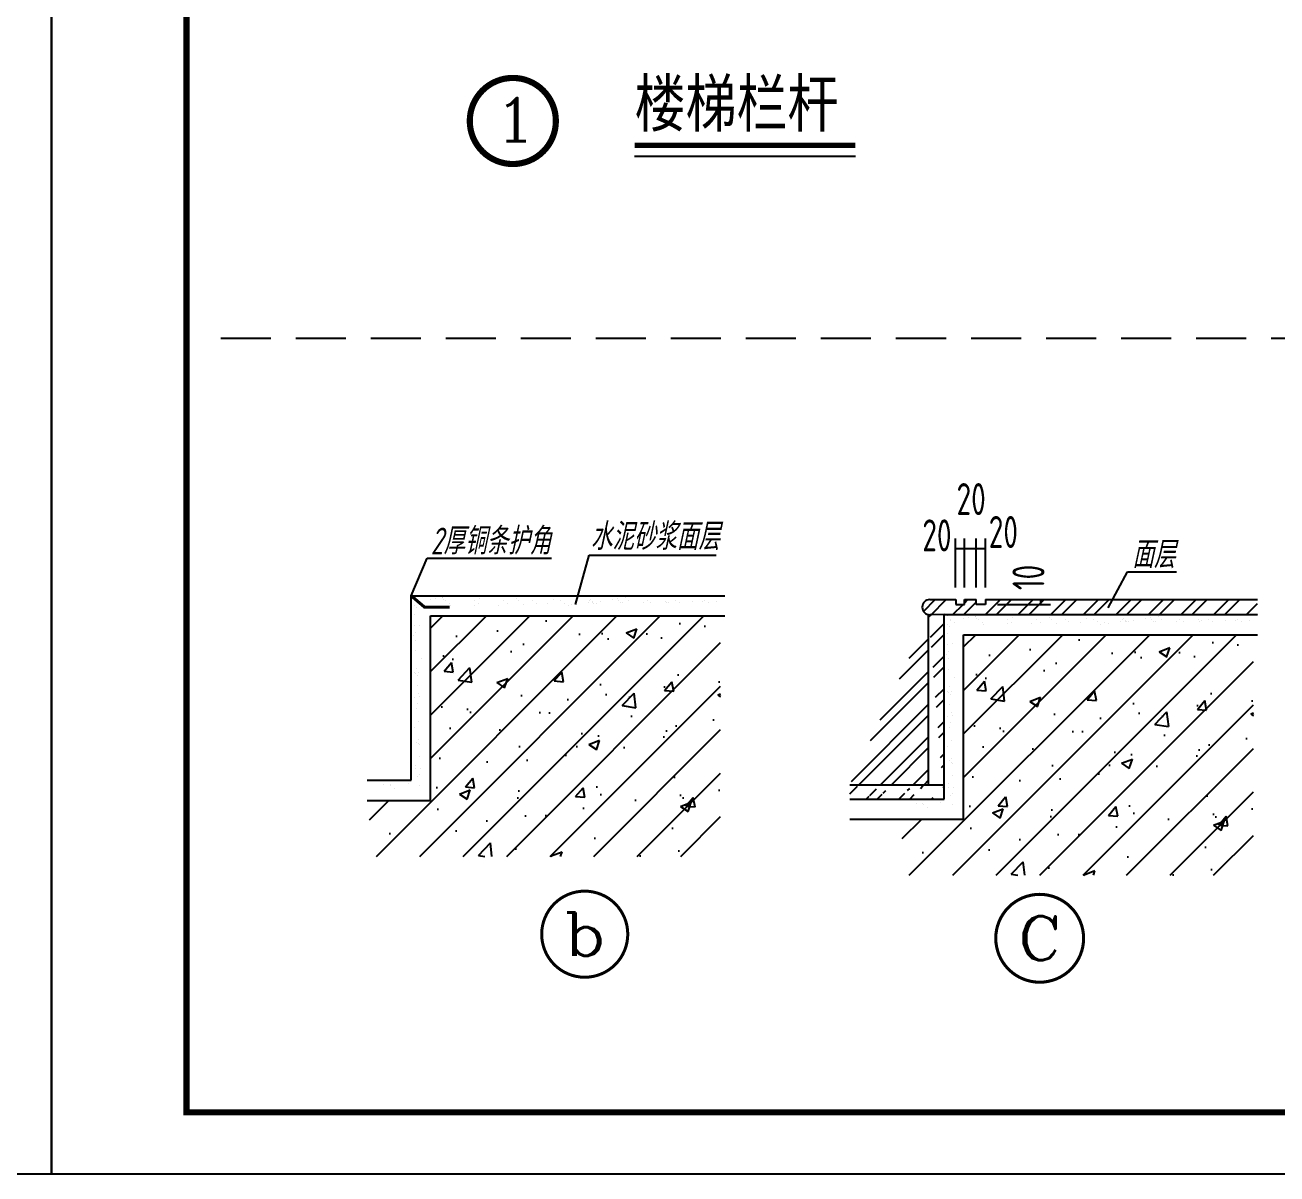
# Model space of a CAD drawing. Header units: millimetres. Extents: x -807114 to 146922, y -468455 to -61603.
# Drawn here: x 38768 to 51285, y -238672 to -227187 of the extents above; entities that cross this region are included whole.
import ezdxf
from ezdxf.enums import TextEntityAlignment as Align

# ---------------------------------------------------------------- set-up
doc = ezdxf.new("R2010")
doc.units = ezdxf.units.MM
doc.header["$LTSCALE"] = 1000
doc.linetypes.add('CONTINOUS', pattern=[0])
doc.linetypes.add('HIDDENX2', pattern=[0.75, 0.5, -0.25])
for name, color, linetype in [('0-hatch', 8, 'Continuous'), ('2-OTHER', 7, 'Continuous'), ('AXIS', 3, 'Continuous'), ('DIM_SYMB', 3, 'Continuous'), ('PUB_DIM', 3, 'Continuous'), ('PUB_TEXT', 3, 'Continuous'), ('PUB_TITLE', 4, 'Continuous'), ('WALL', 9, 'Continuous')]:
    doc.layers.add(name, color=color, linetype=linetype)
doc.styles.add('COMP', font='complex', dxfattribs={"bigfont": 'hztxt'})
doc.styles.add('DIM_FONT', font='tssdeng.shx', dxfattribs={"width": 0.7, "bigfont": 'tssdchn.shx'})
doc.styles.add('TEXT', font='gbeitc.shx', dxfattribs={"width": 0.85, "bigfont": 'hztxt.shx'})
doc.styles.add('宋体', font='simsun.ttc', dxfattribs={"width": 0.8})
doc.dimstyles.new('DIMN80', dxfattribs={"dimscale": 0.8, "dimtxt": 220, "dimasz": 0.5, "dimexe": 125, "dimexo": 150, "dimgap": 75, "dimtad": 1, "dimdec": 0, "dimzin": 0, "dimdsep": 46, "dimtxsty": 'DIM_FONT', "dimblk": 'ARCHTICK', "dimcen": 0.09, "dimclrt": 7, "dimadec": 0, "dimazin": 0, "dimtfac": 1, "dimtdec": 0, "dimtix": 1, "dimtmove": 2, "dimatfit": 3, "dimfxl": 1, "dimtolj": 1, "dimtzin": 0, "dimarcsym": 0})
pattern_1 = [(45, (14623.32, -272371.73), (-163.0259, 163.0259), []), (45, (14732, -272371.73), (-163.0259, 163.0259), [])]

# ---------------------------------------------------------------- blocks, each defined once
blk = doc.blocks.new('_INDEX1')
at = {"const_width": 0.035}
blk.add_lwpolyline([(-0.5, 0, 1), (0.5, 0, 1)], format="xyb", close=True, dxfattribs=at)
at = {"style": 'COMP', "width": 2.333333}
blk.add_attdef('1', text='', height=0.5, dxfattribs=at).set_placement((-0.25, -0.25), (0.25, -0.25), align=Align.FIT)
blk = doc.blocks.new('_ArchTick')
at = {"color": 0, "linetype": 'ByBlock', "const_width": 0.15}
blk.add_lwpolyline([(-0.5, -0.5), (0.5, 0.5)], dxfattribs=at)
blk = doc.blocks.new('*D9890')
at = {"layer": 'AXIS', "color": 0, "lineweight": -2}
for p, q in [((48492, -232931), (49019, -232931)), ((48919, -232931), (48919, -232978)), ((48919, -232931), (48919, -232931)), ((48492, -232978), (49019, -232978)), ((48919, -232978), (48919, -232979))]:
    blk.add_line(p, q, dxfattribs=at)
at = {"layer": 'Defpoints', "color": 0}
for p in [(48372, -232931), (48372, -232978), (48919, -232978)]:
    blk.add_point(p, dxfattribs=at)
at = {"layer": 'AXIS', "color": 0, "linetype": 'ByBlock', "lineweight": -2, "xscale": 0.4, "yscale": 0.4, "zscale": 0.4}
for p, rotation in [((48919, -232931), 270), ((48919, -232978), 90)]:
    blk.add_blockref('_ArchTick', p, dxfattribs=dict(at, rotation=rotation))
at = {"layer": 'AXIS', "color": 7, "insert": (48800, -232709), "char_height": 320, "attachment_point": 5, "rotation": 90, "style": 'DIM_FONT'}
blk.add_mtext('\\A1;10', dxfattribs=at)
blk = doc.blocks.new('*X9818')
at = {"color": 0}
for p, q in [((-512351, -219228), (-512351, -219228)), ((-512083, -219271), (-512083, -219271)), ((-512005, -219260), (-512005, -219260)), ((-511959, -219223), (-511959, -219223)), ((-511896, -219239), (-511896, -219239)), ((-511883, -219244), (-511883, -219244)), ((-511868, -219265), (-511868, -219265)), ((-511287, -219252), (-511287, -219252)), ((-511170, -219210), (-511170, -219210)), ((-510777, -219205), (-510777, -219205)), ((-510686, -219258), (-510686, -219258)), ((-510393, -219207), (-510393, -219207)), ((-510077, -219271), (-510077, -219271)), ((-509118, -219269), (-509118, -219269)), ((-509040, -219258), (-509040, -219258)), ((-508918, -219242), (-508918, -219242)), ((-508714, -219216), (-508714, -219216)), ((-508636, -219205), (-508636, -219205)), ((-512347, -219371), (-512347, -219371)), ((-512319, -219396), (-512319, -219396)), ((-512300, -219291), (-512300, -219291)), ((-512287, -219297), (-512287, -219297)), ((-512237, -219331), (-512237, -219331)), ((-511833, -219290), (-511833, -219290)), ((-511770, -219330), (-511770, -219330)), ((-511756, -219364), (-511756, -219364)), ((-511366, -219289), (-511366, -219289)), ((-511363, -219359), (-511363, -219359)), ((-511302, -219330), (-511302, -219330)), ((-510979, -219360), (-510979, -219360)), ((-510899, -219288), (-510899, -219288)), ((-510835, -219329), (-510835, -219329)), ((-510659, -219283), (-510659, -219283)), ((-510574, -219346), (-510574, -219346)), ((-510431, -219288), (-510431, -219288)), ((-510368, -219328), (-510368, -219328)), ((-510182, -219341), (-510182, -219341)), ((-509964, -219287), (-509964, -219287)), ((-509901, -219327), (-509901, -219327)), ((-509848, -219365), (-509848, -219365)), ((-509798, -219343), (-509798, -219343)), ((-509726, -219349), (-509726, -219349)), ((-509522, -219322), (-509522, -219322)), ((-509497, -219286), (-509497, -219286)), ((-509477, -219276), (-509477, -219276)), ((-509449, -219301), (-509449, -219301)), ((-509444, -219312), (-509444, -219312)), ((-509434, -219326), (-509434, -219326)), ((-509393, -219328), (-509393, -219328)), ((-509322, -219296), (-509322, -219296)), ((-509030, -219285), (-509030, -219285)), ((-509000, -219323), (-509000, -219323)), ((-508967, -219325), (-508967, -219325)), ((-508868, -219289), (-508868, -219289)), ((-508616, -219325), (-508616, -219325)), ((-508563, -219284), (-508563, -219284)), ((-508500, -219325), (-508500, -219325)), ((-508268, -219294), (-508268, -219294)), ((-508240, -219320), (-508240, -219320)), ((-508211, -219310), (-508211, -219310)), ((-508096, -219283), (-508096, -219283)), ((-508033, -219324), (-508033, -219324)), ((-507819, -219305), (-507819, -219305)), ((-507659, -219308), (-507659, -219308)), ((-507629, -219283), (-507629, -219283)), ((-507565, -219323), (-507565, -219323)), ((-507435, -219307), (-507435, -219307)), ((-512342, -219517), (-512342, -219517)), ((-512355, -219853), (-512355, -219853)), ((-512348, -219694), (-512348, -219694)), ((-512332, -219806), (-512332, -219806)), ((-512270, -219684), (-512270, -219684)), ((-512332, -219929), (-512332, -219929)), ((-512323, -220095), (-512323, -220095)), ((-512234, -220228), (-512234, -220228)), ((-512397, -220477), (-512397, -220477)), ((-512340, -220459), (-512340, -220459)), ((-512326, -220479), (-512326, -220479)), ((-512313, -220384), (-512313, -220384)), ((-512275, -220461), (-512275, -220461)), ((-512304, -220673), (-512304, -220673)), ((-512298, -220505), (-512298, -220505)), ((-512337, -220858), (-512337, -220858)), ((-512282, -220794), (-512282, -220794)), ((-512259, -220847), (-512259, -220847)), ((-512311, -221038), (-512311, -221038)), ((-512294, -220962), (-512294, -220962)), ((-512285, -221251), (-512285, -221251)), ((-512337, -221356), (-512337, -221356)), ((-512386, -221641), (-512386, -221641)), ((-512306, -221588), (-512306, -221588)), ((-512278, -221613), (-512278, -221613)), ((-512276, -221540), (-512276, -221540)), ((-512264, -221625), (-512264, -221625)), ((-512266, -221829), (-512266, -221829)), ((-512386, -221922), (-512386, -221922)), ((-512326, -222021), (-512326, -222021)), ((-512323, -221962), (-512323, -221962)), ((-512257, -222118), (-512257, -222118)), ((-512248, -222011), (-512248, -222011)), ((-512843, -222272), (-512843, -222272)), ((-512742, -222278), (-512742, -222278)), ((-512732, -222299), (-512732, -222299)), ((-512450, -222267), (-512450, -222267)), ((-512291, -222146), (-512291, -222146)), ((-512265, -222298), (-512265, -222298)), ((-512669, -222339), (-512669, -222339))]:
    blk.add_line(p, q, dxfattribs=at)
blk = doc.blocks.new('*D9896')
at = {"layer": 'AXIS', "color": 0, "lineweight": -2}
for p, q in [((48278, -232421), (48277, -232421)), ((48278, -232811), (48278, -232321)), ((48278, -232421), (48372, -232421)), ((48372, -232811), (48372, -232321)), ((48372, -232421), (48372, -232421))]:
    blk.add_line(p, q, dxfattribs=at)
at = {"layer": 'Defpoints', "color": 0}
for p in [(48372, -232421), (48278, -232931), (48372, -232931)]:
    blk.add_point(p, dxfattribs=at)
at = {"layer": 'AXIS', "color": 0, "linetype": 'ByBlock', "lineweight": -2, "xscale": 0.4, "yscale": 0.4, "zscale": 0.4}
blk.add_blockref('_ArchTick', (48278, -232421), dxfattribs=at)
at = {"layer": 'AXIS', "color": 0, "linetype": 'ByBlock', "lineweight": -2, "xscale": 0.4, "yscale": 0.4, "zscale": 0.4, "rotation": 180}
blk.add_blockref('_ArchTick', (48372, -232421), dxfattribs=at)
at = {"layer": 'AXIS', "color": 7, "insert": (48549, -232255), "char_height": 320, "attachment_point": 5, "style": 'DIM_FONT'}
blk.add_mtext('\\A1;20', dxfattribs=at)
blk = doc.blocks.new('*D9897')
at = {"layer": 'AXIS', "color": 0, "lineweight": -2}
for p, q in [((48161, -232421), (48160, -232421)), ((48161, -232811), (48161, -232321)), ((48161, -232421), (48278, -232421)), ((48278, -232811), (48278, -232321)), ((48278, -232421), (48278, -232421))]:
    blk.add_line(p, q, dxfattribs=at)
at = {"layer": 'Defpoints', "color": 0}
for p in [(48278, -232421), (48161, -232931), (48278, -232931)]:
    blk.add_point(p, dxfattribs=at)
at = {"layer": 'AXIS', "color": 0, "linetype": 'ByBlock', "lineweight": -2, "xscale": 0.4, "yscale": 0.4, "zscale": 0.4}
blk.add_blockref('_ArchTick', (48161, -232421), dxfattribs=at)
at = {"layer": 'AXIS', "color": 0, "linetype": 'ByBlock', "lineweight": -2, "xscale": 0.4, "yscale": 0.4, "zscale": 0.4, "rotation": 180}
blk.add_blockref('_ArchTick', (48278, -232421), dxfattribs=at)
at = {"layer": 'AXIS', "color": 7, "insert": (48227, -231926), "char_height": 320, "attachment_point": 5, "style": 'DIM_FONT'}
blk.add_mtext('\\A1;20', dxfattribs=at)
blk = doc.blocks.new('*D9898')
at = {"layer": 'AXIS', "color": 0, "lineweight": -2}
for p, q in [((48072, -232811), (48072, -232321)), ((48072, -232421), (48161, -232421)), ((48072, -232421), (48072, -232421)), ((48161, -232811), (48161, -232321)), ((48161, -232421), (48161, -232421))]:
    blk.add_line(p, q, dxfattribs=at)
at = {"layer": 'Defpoints', "color": 0}
for p in [(48161, -232421), (48072, -232931), (48161, -232931)]:
    blk.add_point(p, dxfattribs=at)
at = {"layer": 'AXIS', "color": 0, "linetype": 'ByBlock', "lineweight": -2, "xscale": 0.4, "yscale": 0.4, "zscale": 0.4}
blk.add_blockref('_ArchTick', (48072, -232421), dxfattribs=at)
at = {"layer": 'AXIS', "color": 0, "linetype": 'ByBlock', "lineweight": -2, "xscale": 0.4, "yscale": 0.4, "zscale": 0.4, "rotation": 180}
blk.add_blockref('_ArchTick', (48161, -232421), dxfattribs=at)
at = {"layer": 'AXIS', "color": 7, "insert": (47885, -232289), "char_height": 320, "attachment_point": 5, "style": 'DIM_FONT'}
blk.add_mtext('\\A1;20', dxfattribs=at)
blk = doc.blocks.new('*X9822')
at = {"color": 0}
for p, q in [((-512351, -219228), (-512351, -219228)), ((-512083, -219271), (-512083, -219271)), ((-512005, -219260), (-512005, -219260)), ((-511959, -219223), (-511959, -219223)), ((-511896, -219239), (-511896, -219239)), ((-511883, -219244), (-511883, -219244)), ((-511868, -219265), (-511868, -219265)), ((-511287, -219252), (-511287, -219252)), ((-511170, -219210), (-511170, -219210)), ((-510777, -219205), (-510777, -219205)), ((-510686, -219258), (-510686, -219258)), ((-510393, -219207), (-510393, -219207)), ((-510077, -219271), (-510077, -219271)), ((-509118, -219269), (-509118, -219269)), ((-509040, -219258), (-509040, -219258)), ((-508918, -219242), (-508918, -219242)), ((-508714, -219216), (-508714, -219216)), ((-508636, -219205), (-508636, -219205)), ((-512347, -219371), (-512347, -219371)), ((-512319, -219396), (-512319, -219396)), ((-512300, -219291), (-512300, -219291)), ((-512287, -219297), (-512287, -219297)), ((-512237, -219331), (-512237, -219331)), ((-511833, -219290), (-511833, -219290)), ((-511770, -219330), (-511770, -219330)), ((-511756, -219364), (-511756, -219364)), ((-511366, -219289), (-511366, -219289)), ((-511363, -219359), (-511363, -219359)), ((-511302, -219330), (-511302, -219330)), ((-510979, -219360), (-510979, -219360)), ((-510899, -219288), (-510899, -219288)), ((-510835, -219329), (-510835, -219329)), ((-510659, -219283), (-510659, -219283)), ((-510574, -219346), (-510574, -219346)), ((-510431, -219288), (-510431, -219288)), ((-510368, -219328), (-510368, -219328)), ((-510182, -219341), (-510182, -219341)), ((-509964, -219287), (-509964, -219287)), ((-509901, -219327), (-509901, -219327)), ((-509848, -219365), (-509848, -219365)), ((-509798, -219343), (-509798, -219343)), ((-509726, -219349), (-509726, -219349)), ((-509522, -219322), (-509522, -219322)), ((-509497, -219286), (-509497, -219286)), ((-509477, -219276), (-509477, -219276)), ((-509449, -219301), (-509449, -219301)), ((-509444, -219312), (-509444, -219312)), ((-509434, -219326), (-509434, -219326)), ((-509393, -219328), (-509393, -219328)), ((-509322, -219296), (-509322, -219296)), ((-509030, -219285), (-509030, -219285)), ((-509000, -219323), (-509000, -219323)), ((-508967, -219325), (-508967, -219325)), ((-508868, -219289), (-508868, -219289)), ((-508616, -219325), (-508616, -219325)), ((-508563, -219284), (-508563, -219284)), ((-508500, -219325), (-508500, -219325)), ((-508268, -219294), (-508268, -219294)), ((-508240, -219320), (-508240, -219320)), ((-508211, -219310), (-508211, -219310)), ((-508096, -219283), (-508096, -219283)), ((-508033, -219324), (-508033, -219324)), ((-507819, -219305), (-507819, -219305)), ((-507659, -219308), (-507659, -219308)), ((-507629, -219283), (-507629, -219283)), ((-507565, -219323), (-507565, -219323)), ((-507435, -219307), (-507435, -219307)), ((-512342, -219517), (-512342, -219517)), ((-512355, -219853), (-512355, -219853)), ((-512348, -219694), (-512348, -219694)), ((-512332, -219806), (-512332, -219806)), ((-512270, -219684), (-512270, -219684)), ((-512332, -219929), (-512332, -219929)), ((-512323, -220095), (-512323, -220095)), ((-512234, -220228), (-512234, -220228)), ((-512397, -220477), (-512397, -220477)), ((-512340, -220459), (-512340, -220459)), ((-512326, -220479), (-512326, -220479)), ((-512313, -220384), (-512313, -220384)), ((-512275, -220461), (-512275, -220461)), ((-512304, -220673), (-512304, -220673)), ((-512298, -220505), (-512298, -220505)), ((-512337, -220858), (-512337, -220858)), ((-512282, -220794), (-512282, -220794)), ((-512259, -220847), (-512259, -220847)), ((-512311, -221038), (-512311, -221038)), ((-512294, -220962), (-512294, -220962)), ((-512285, -221251), (-512285, -221251)), ((-512337, -221356), (-512337, -221356)), ((-512386, -221641), (-512386, -221641)), ((-512306, -221588), (-512306, -221588)), ((-512278, -221613), (-512278, -221613)), ((-512276, -221540), (-512276, -221540)), ((-512264, -221625), (-512264, -221625)), ((-512266, -221829), (-512266, -221829)), ((-512386, -221922), (-512386, -221922)), ((-512326, -222021), (-512326, -222021)), ((-512323, -221962), (-512323, -221962)), ((-512257, -222118), (-512257, -222118)), ((-512248, -222011), (-512248, -222011)), ((-512843, -222272), (-512843, -222272)), ((-512742, -222278), (-512742, -222278)), ((-512732, -222299), (-512732, -222299)), ((-512450, -222267), (-512450, -222267)), ((-512291, -222146), (-512291, -222146)), ((-512265, -222298), (-512265, -222298)), ((-512669, -222339), (-512669, -222339))]:
    blk.add_line(p, q, dxfattribs=at)

msp = doc.modelspace()

# ---------------------------------------------------------------- hatches: boundary and pattern name
at = {"layer": '0-hatch'}
h = msp.add_hatch(dxfattribs=at)
h.set_pattern_fill('ANSI32', color=256, scale=614.809267, style=0)
h.set_pattern_definition(pattern_1)
edge = h.paths.add_edge_path()
edge.add_line((51091.5, -232930.3), (51091.5, -233080.8))
edge.add_line((51091.5, -233080.8), (47956.5, -233080.8))
edge.add_line((47956.5, -233080.8), (47813.6, -233081.6))
edge.add_arc((47813.6, -233006.4), 75.2, 90, 270, ccw=False)
edge.add_line((47813.6, -232931.2), (48072.5, -232931.1))
edge.add_line((48072.5, -232931.1), (48072.5, -232978.2))
edge.add_line((48072.5, -232978.2), (48160.8, -232978.2))
edge.add_line((48160.8, -232978.2), (48160.8, -232931.1))
edge.add_line((48160.8, -232931.1), (48277.5, -232931.1))
edge.add_line((48277.5, -232931.1), (48277.5, -232978.2))
edge.add_line((48277.5, -232978.2), (48371.8, -232978.2))
edge.add_line((48371.8, -232978.2), (48371.8, -232931))
edge.add_line((48371.8, -232931), (51091.5, -232930.3))
at = {"layer": '0-hatch', "linetype": 'CONTINOUS'}
h = msp.add_hatch(dxfattribs=at)
h.set_pattern_fill('AN31C,_O', color=256, scale=1537.023167)
h.set_pattern_definition([(45, (-598218.77, -315186.75), (-217.3679, 217.3679), []), (50, (-598218.8, -315186.75), (1102.4455, -96.4515), [115.2767, -1268.0441]), (355, (-598218.8, -315186.8), (-213.264, 1156.1367), [92.2214, -1014.4353]), (100.4514, (-598126.9, -315194.8), (889.1823, 1059.6845), [97.9701, -1077.6717]), (46.1842, (-598218.8, -314879.3), (1640.3742, -254.4066), [172.915, -1902.066]), (96.6356, (-598082, -314900.5), (1436.5982, 1497.2417), [146.9552, -1616.5072]), (351.1842, (-598218.8, -314879.3), (1436.597, 1497.243), [138.332, -1521.653]), (21, (-598065.1, -314956.2), (917.46, -618.8346), [115.2767, -1268.0441]), (326, (-598065.1, -314956.2), (373.9813, 1114.5724), [92.2214, -1014.4353]), (71.4514, (-597988.6, -315007.8), (1291.4416, 495.7368), [97.9701, -1077.6717]), (37.5, (-598218.77, -315186.75), (18.68998, 511.66557), [0, -1002.1391, 0, -1029.8055, 0, -1018.27785]), (7.5, (-598218.77, -315186.75), (404.34397, 606.21994), [0, -587.14285, 0, -979.08376, 0, -388.09835]), (327.5, (-598561.52, -315186.75), (820.49745, -34.66736), [0, -384.2558, 0, -1198.8781, 0, -1590.819]), (317.5, (-598715.2, -315186.75), (896.37065, 153.8637), [0, -499.5325, 0, -796.178, 0, -1129.712])])
h.paths.add_polyline_path([(42823.1, -234937.5), (42210.4, -234937.5), (42210.4, -235497.1), (45721.1, -235497.1), (45721.1, -233093.1), (42823.1, -233093.1)])
at = {"layer": '0-hatch'}
h = msp.add_hatch(dxfattribs=at)
h.set_pattern_fill('ANSI32', color=256, scale=614.809267, style=0)
h.set_pattern_definition(pattern_1)
edge = h.paths.add_edge_path()
edge.add_line((47802.3, -234783.3), (47802.3, -233080.8))
edge.add_line((47956.5, -234925.2), (47956.5, -233080.8))
edge.add_line((47956.5, -233080.8), (47813.6, -233081.6))
edge.add_line((47013.1, -234783.3), (47956.5, -234783.3))
edge.add_line((47013.1, -234925.2), (47956.5, -234925.2))
edge.add_line((47013.1, -234783.3), (47013.1, -234925.2))
at = {"layer": '0-hatch', "linetype": 'CONTINOUS'}
h = msp.add_hatch(dxfattribs=at)
h.set_pattern_fill('AN31C,_O', color=256, scale=1537.023167)
h.set_pattern_definition([(45, (-592890.52, -315375), (-217.3679, 217.3679), []), (50, (-592890.5, -315375), (1102.4455, -96.4515), [115.2767, -1268.0441]), (355, (-592890.5, -315375), (-213.264, 1156.1367), [92.2214, -1014.4353]), (100.4514, (-592798.6, -315383), (889.1823, 1059.6845), [97.9701, -1077.6717]), (46.1842, (-592890.5, -315067.6), (1640.3742, -254.4066), [172.915, -1902.066]), (96.6356, (-592753.8, -315088.8), (1436.5982, 1497.2417), [146.9552, -1616.5072]), (351.1842, (-592890.5, -315067.6), (1436.597, 1497.243), [138.332, -1521.653]), (21, (-592736.8, -315144.45), (917.46, -618.8346), [115.2767, -1268.0441]), (326, (-592736.8, -315144.4), (373.9813, 1114.5724), [92.2214, -1014.4353]), (71.4514, (-592660.4, -315196), (1291.4416, 495.7368), [97.9701, -1077.6717]), (37.5, (-592890.5, -315375), (18.68998, 511.66557), [0, -1002.1391, 0, -1029.8055, 0, -1018.27785]), (7.5, (-592890.5, -315375), (404.34397, 606.21994), [0, -587.14285, 0, -979.08376, 0, -388.09835]), (327.5, (-593233.28, -315375), (820.49745, -34.66736), [0, -384.2558, 0, -1198.8781, 0, -1590.819]), (317.5, (-593387, -315375), (896.37065, 153.8637), [0, -499.5325, 0, -796.178, 0, -1129.712])])
h.paths.add_polyline_path([(48151.4, -235125.7), (47538.7, -235125.7), (47538.7, -235685.4), (51049.3, -235685.4), (51049.3, -233281.3), (48151.4, -233281.3)])

# ---------------------------------------------------------------- linework, layer by layer
at = {"color": 252, "linetype": 'HIDDENX2'}
msp.add_line((52475.7, -230322.2), (40572.3, -230322.2), dxfattribs=at)
at = {"layer": '2-OTHER'}
for p, q in [((42628.3, -232892.5), (45763.2, -232892.5)), ((42628.3, -234736.9), (42628.3, -232892.5)), ((47813.6, -232931.2), (48072.5, -232931.1)), ((48072.5, -232931.1), (48072.5, -232978.2)), ((48160.8, -232978.2), (48160.8, -232931.1)), ((48160.8, -232931.1), (48277.5, -232931.1)), ((48277.5, -232978.2), (48277.5, -232931.1)), ((48371.8, -232931), (51091.5, -232930.3)), ((48371.8, -232931), (48371.8, -232978.2)), ((48072.5, -232978.2), (48160.8, -232978.2)), ((48371.8, -232978.2), (48277.5, -232978.2)), ((47802.3, -234783.3), (47802.3, -233080.8)), ((47956.5, -233080.8), (47813.6, -233081.6)), ((47956.5, -234925.2), (47956.5, -233080.8)), ((47956.5, -233080.8), (51091.5, -233080.8)), ((42186.8, -234736.9), (42628.3, -234736.9)), ((47013.1, -234783.3), (47956.5, -234783.3)), ((47013.1, -234925.2), (47956.5, -234925.2))]:
    msp.add_line(p, q, dxfattribs=at)
at = {"layer": '2-OTHER', "const_width": 30.7}
msp.add_lwpolyline([(42628.3, -232892.5), (42762.9, -233007), (43013.9, -233007)], dxfattribs=at)
at = {"layer": '2-OTHER'}
msp.add_arc((47813.6, -233006.4), 75.2, 90, 270, dxfattribs=at)
at = {"layer": 'DIM_SYMB', "const_width": 53.8}
msp.add_lwpolyline([(44862.1, -228390.8), (47070.7, -228390.8)], dxfattribs=at)
at = {"layer": 'DIM_SYMB'}
msp.add_lwpolyline([(44862.1, -228498.4), (47070.7, -228498.4)], dxfattribs=at)
at = {"layer": 'PUB_DIM'}
for p, q in [((42628.3, -232892.5), (42787.6, -232516.3)), ((42787.6, -232516.3), (44030.5, -232516.3)), ((44271.9, -232979), (44408.8, -232486.3)), ((44408.8, -232486.3), (45678.5, -232486.3)), ((49595.5, -233014.1), (49789.5, -232652)), ((49789.5, -232652), (50280.7, -232652))]:
    msp.add_line(p, q, dxfattribs=at)
at = {"layer": 'PUB_DIM', "const_width": 61.5}
msp.add_lwpolyline([(43214.2, -228146.2, 1), (44075, -228146.2, 1)], format="xyb", close=True, dxfattribs=at)
at = {"layer": 'PUB_TITLE'}
for points in [[(39031.9, -238672.2), (75631.8, -238672.2), (75631.8, -212793.5), (39031.9, -212793.5)], [(40382.2, -238056.1), (75015.6, -238056.1), (75015.6, -213409.7), (40382.2, -213409.7)], [(5968.2, -238672.2), (39031.9, -238672.2), (39031.9, -215293.8), (5968.2, -215293.8)]]:
    msp.add_lwpolyline(points, close=True, dxfattribs=at)
at = {"layer": 'PUB_TITLE', "const_width": 61.6}
msp.add_lwpolyline([(40382.2, -238056.1), (75015.6, -238056.1), (75015.6, -213409.7), (40382.2, -213409.7)], close=True, dxfattribs=at)
at = {"layer": 'WALL'}
for p, q in [((42823.1, -233093.1), (45763.2, -233093.1)), ((42823.1, -234937.5), (42823.1, -233093.1)), ((48151.4, -233281.3), (51091.5, -233281.3)), ((48151.4, -235125.7), (48151.4, -233281.3)), ((42186.8, -234937.5), (42823.1, -234937.5)), ((47013.1, -235125.7), (48151.4, -235125.7))]:
    msp.add_line(p, q, dxfattribs=at)

# ---------------------------------------------------------------- block references
at = {"layer": '0-hatch', "xscale": 0.6148092669838846, "yscale": 0.6148092669503348, "zscale": 0.6148092669480981}
for name, p in [('*X9822', (357655.9, -98121.4)), ('*X9818', (362984.2, -98309.6))]:
    msp.add_blockref(name, p, dxfattribs=at)
at = {"layer": 'PUB_DIM'}
ref = msp.add_blockref('_INDEX1', (44363.5, -236275.4), dxfattribs=dict(at, xscale=860.7329737273375, yscale=860.7329737273375, zscale=860.7329737273375))
ref.add_attrib('1', 'b', dxfattribs={"layer": '0', "height": 430.4, "style": 'COMP', "width": 1.3125}).set_placement((44148.3, -236490.6), (44578.7, -236490.6), align=Align.FIT)
ref = msp.add_blockref('_INDEX1', (48912.3, -236316.4), dxfattribs=dict(at, xscale=878.3666632674414, yscale=878.3666632674414, zscale=878.3666632674414))
ref.add_attrib('1', 'C', dxfattribs={"layer": '0', "height": 439.2, "style": 'COMP', "width": 1.4}).set_placement((48692.7, -236536), (49131.9, -236536), align=Align.FIT)

# ---------------------------------------------------------------- texts
at = {"layer": 'PUB_DIM', "style": 'COMP', "width": 2.333333}
msp.add_attdef('1', text='1', height=430.4, dxfattribs=at).set_placement((43451.5, -228346.7), (43881.9, -228346.7), align=Align.FIT)
at = {"layer": 'PUB_TEXT', "width": 0.8}
for s, height, style, p in [('楼梯栏杆', 466.94, '宋体', (44862.1, -228202.8)), ('2厚铜条护角', 268.98, 'TEXT', (42823.1, -232479.4)), ('水泥砂浆面层', 268.98, 'TEXT', (44421.6, -232434.6)), ('面层', 268.98, 'TEXT', (49836.5, -232615.1))]:
    msp.add_text(s, height=height, dxfattribs=dict(at, style=style)).set_placement(p)

# ---------------------------------------------------------------- dimensions: what is measured, and where the dimension line sits
at = {"layer": 'AXIS'}
for base, p1, p2, picture, middle in [((48277.5, -232421.2), (48160.8, -232931.1), (48277.5, -232931.1), '*D9897', (48227.4, -231925.6)), ((48371.8, -232421.2), (48277.5, -232931.1), (48371.8, -232931), '*D9896', (48549.4, -232255.2)), ((48160.8, -232421.2), (48072.5, -232931.1), (48160.8, -232931.1), '*D9898', (47884.7, -232288.6))]:
    dim = msp.add_linear_dim(base=base, p1=p1, p2=p2, text='20', dimstyle='DIMN80', override={"dimtxt": 400, "dimlfac": 0.25, "dimtxsty": 'DIM_FONT'}, dxfattribs=at)
    dim.commit()
    dim.dimension.update_dxf_attribs({"geometry": picture, "text_midpoint": middle, "dimtype": 160})
dim = msp.add_linear_dim(base=(48919.1, -232978.2), p1=(48371.8, -232931), p2=(48371.8, -232978.2), angle=90, text='10', dimstyle='DIMN80', override={"dimtxt": 400, "dimlfac": 0.25, "dimtxsty": 'DIM_FONT'}, dxfattribs=at)
dim.commit()
dim.dimension.update_dxf_attribs({"geometry": '*D9890', "text_midpoint": (48799.5, -232708.6), "dimtype": 160})

doc.saveas('drawing.dxf')
